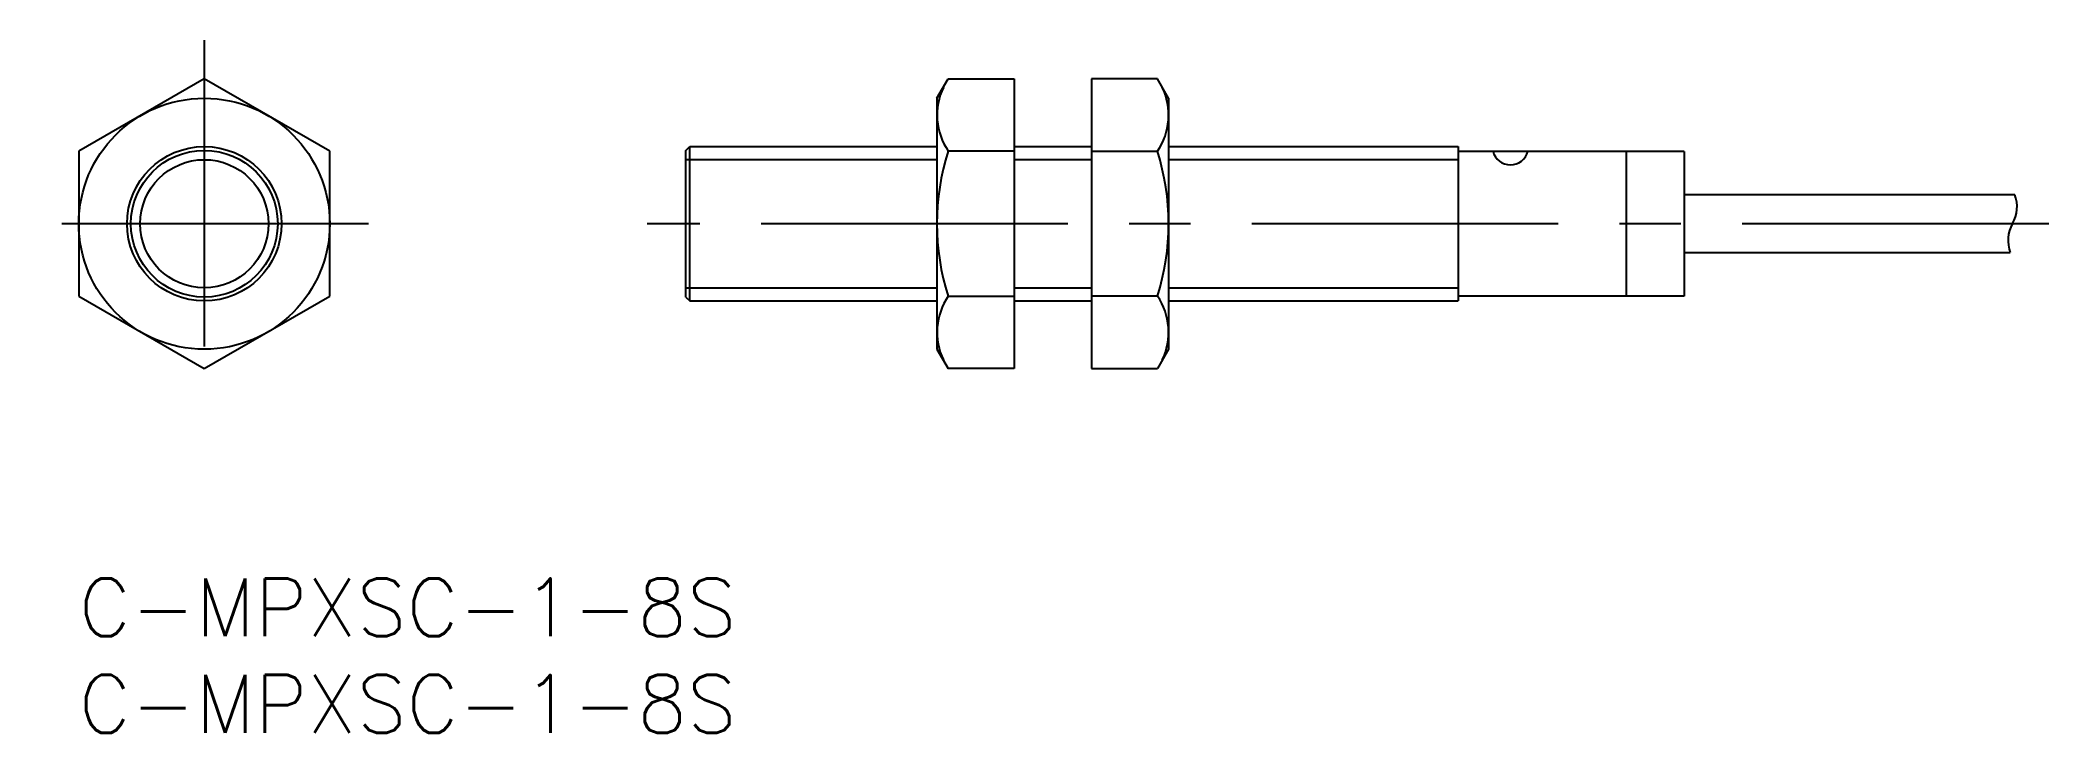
# Model space of a CAD drawing. Extents: x -2 to 102, y -8 to 28.
import ezdxf
from ezdxf.enums import TextEntityAlignment as Align

# ---------------------------------------------------------------- set-up
doc = ezdxf.new("R2010")
doc.units = 0
doc.header["$LTSCALE"] = 0.5
doc.linetypes.add('CENTER', pattern=[50.8, 31.75, -6.35, 6.35, -6.35])
doc.layers.get('0').update_dxf_attribs({"linetype": 'CONTINUOUS'})
doc.layers.add('CENTER', color=1, linetype='CENTER')
doc.styles.get("Standard").update_dxf_attribs({"font": 'txt.shx', "height": 3, "bigfont": 'bigfont.shx'})

msp = doc.modelspace()

# ---------------------------------------------------------------- linework, layer by layer
at = {"color": 7, "linetype": 'CONTINUOUS'}
for p, q in [((6.5, 25.88), (0, 22.13)), ((13, 22.13), (6.5, 25.88)), ((44.44, 24.87), (45.02, 25.88)), ((45.02, 25.88), (48.44, 25.88)), ((48.44, 25.88), (48.44, 10.87)), ((52.44, 25.88), (52.44, 10.87)), ((55.86, 25.88), (52.44, 25.88)), ((56.44, 24.87), (55.86, 25.88)), ((44.44, 24.87), (44.44, 11.87)), ((56.44, 24.87), (56.44, 11.87)), ((0, 22.13), (0, 14.62)), ((13, 14.62), (13, 22.13)), ((31.44, 22.17), (31.64, 22.37)), ((31.44, 14.57), (31.44, 22.17)), ((31.64, 14.37), (31.64, 22.37)), ((31.64, 22.37), (44.44, 22.37)), ((48.44, 22.13), (45.02, 22.13)), ((48.44, 22.37), (52.44, 22.37)), ((52.44, 22.13), (55.86, 22.13)), ((56.44, 22.37), (71.44, 22.37)), ((71.44, 22.37), (71.44, 14.37)), ((83.14, 22.12), (71.44, 22.12)), ((80.14, 22.12), (80.14, 14.62)), ((83.14, 22.12), (83.14, 14.62)), ((100.26, 19.87), (83.14, 19.87)), ((100.02, 16.87), (83.14, 16.87)), ((0, 14.62), (6.5, 10.87)), ((6.5, 10.87), (13, 14.62)), ((31.44, 14.57), (31.64, 14.37)), ((45.02, 14.62), (48.44, 14.62)), ((55.86, 14.62), (52.44, 14.62)), ((83.14, 14.62), (71.44, 14.62)), ((31.64, 14.37), (44.44, 14.37)), ((48.44, 14.37), (52.44, 14.37)), ((56.44, 14.37), (71.44, 14.37)), ((44.44, 11.87), (45.02, 10.87)), ((56.44, 11.87), (55.86, 10.87)), ((48.44, 10.87), (45.02, 10.87)), ((52.44, 10.87), (55.86, 10.87))]:
    msp.add_line(p, q, dxfattribs=at)
at = {"color": 3, "linetype": 'CONTINUOUS'}
for p, q in [((31.44, 21.7), (44.44, 21.7)), ((48.44, 21.7), (52.44, 21.7)), ((56.44, 21.7), (71.44, 21.7)), ((31.44, 15.05), (44.44, 15.05)), ((48.44, 15.05), (52.44, 15.05)), ((56.44, 15.05), (71.44, 15.05))]:
    msp.add_line(p, q, dxfattribs=at)
at = {"color": 7, "linetype": 'CONTINUOUS'}
for radius in [6.5, 4, 3.8]:
    msp.add_circle((6.5, 18.37), radius, dxfattribs=at)
at = {"color": 3, "linetype": 'CONTINUOUS'}
msp.add_circle((6.5, 18.37), 3.32, dxfattribs=at)
at = {"color": 7, "linetype": 'CONTINUOUS'}
for centre, radius, start, end in [((47.77, 24), 3.32, 154.3842, 214.3842), ((53.12, 24), 3.32, 325.6158, 25.6158), ((56.86, 18.37), 12.42, 162.412, 197.588), ((44.02, 18.37), 12.42, 342.412, 17.588), ((74.14, 22.35), 0.929, 194.25, 345.75), ((47.77, 12.75), 3.32, 145.6158, 205.6158), ((53.12, 12.75), 3.32, 334.3842, 34.3842)]:
    msp.add_arc(centre, radius, start, end, dxfattribs=at)
at = {"color": 3, "linetype": 'CONTINUOUS'}
for centre, start, end in [((98.63, 19.25), 330, 20.9248), ((101.66, 17.5), 150, 200.9248)]:
    msp.add_arc(centre, 1.75, start, end, dxfattribs=at)
at = {"layer": 'CENTER', "color": 1, "linetype": 'CENTER'}
for p, q in [((6.5, 27.88), (6.5, 8.87)), ((15, 18.37), (-2, 18.37)), ((102.02, 18.37), (29.44, 18.37))]:
    msp.add_line(p, q, dxfattribs=at)

# ---------------------------------------------------------------- texts
at = {"color": 7, "linetype": 'CONTINUOUS'}
for p in [(0, 0), (0, -5)]:
    msp.add_text('C-MPXSC-1-8S', height=3, dxfattribs=at).set_placement(p, align=Align.TOP_LEFT)

doc.saveas('drawing.dxf')
